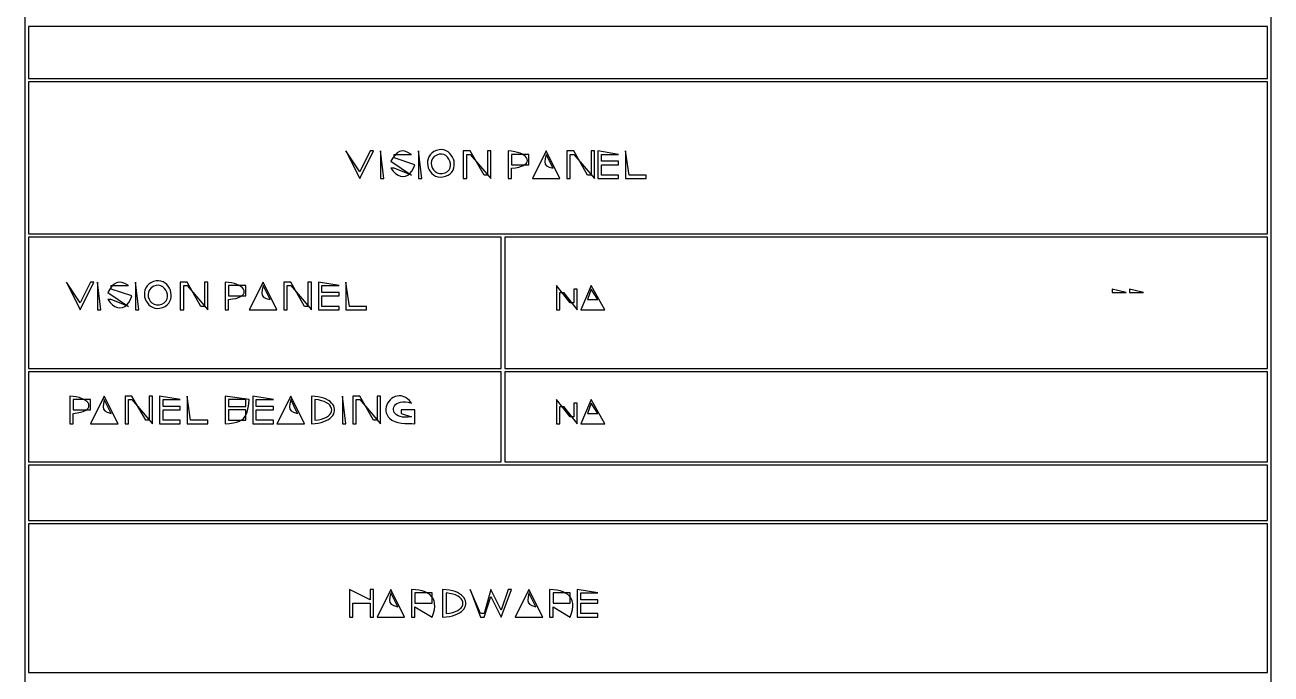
# Model space of a CAD drawing. Extents: x 0 to 2384, y 0 to 1684.
# Drawn here: x 869 to 1230, y 643.5 to 831.5 of the extents above; entities that cross this region are included whole.
import ezdxf

# ---------------------------------------------------------------- set-up
doc = ezdxf.new("R2010")
doc.units = 0
doc.layers.add('C7', color=7, linetype='CONTINUOUS')

msp = doc.modelspace()

# ---------------------------------------------------------------- linework, layer by layer
at = {"layer": 'C7'}
for points in [[(869, 1513), (869, 449), (1230, 449), (1230, 1513), (869, 1513)], [(870, 831), (870, 816), (1229, 816), (1229, 831), (870, 831)], [(870, 815), (870, 771), (1229, 771), (1229, 815), (870, 815)], [(962, 795), (966, 787), (970, 795), (969, 795), (966, 789), (962, 795)], [(972, 795), (972, 787), (973, 787), (972, 795)], [(975, 792), (981, 788), (976, 790), (975, 790), (975.6677, 789.1092), (976.3677, 788.4256), (977.0869, 787.9453), (977.8127, 787.665), (978.5321, 787.5809), (979.2325, 787.6897), (979.901, 787.9876), (980.5248, 788.4712), (981.0911, 789.1368), (981.5871, 789.9809), (982, 791), (976, 793), (976, 794), (981, 794), (979.9652, 794.5943), (979.0521, 794.9238), (978.2405, 795.0002), (977.5102, 794.8354), (976.8412, 794.4411), (976.2133, 793.8292), (975.6062, 793.0116), (975, 792)], [(983, 795), (983, 787), (984, 787), (983, 795)], [(988.213, 795.1489), (987.4709, 794.8185), (986.8611, 794.3955), (986.3783, 793.8954), (986.0172, 793.3337), (985.7728, 792.7258), (985.6397, 792.0872), (985.613, 791.4334), (985.6874, 790.7798), (985.8577, 790.142), (986.1188, 789.5353), (986.4655, 788.9753), (986.8926, 788.4775), (987.3951, 788.0572), (987.9676, 787.7301), (988.6051, 787.5115), (989.3024, 787.417), (990.0543, 787.462), (990.8557, 787.662), (991.5888, 787.9882), (992.1889, 788.4071), (992.6614, 788.9033), (993.012, 789.4613), (993.2461, 790.0659), (993.3694, 790.7014), (993.3872, 791.3527), (993.3052, 792.0043), (993.1289, 792.6407), (992.8639, 793.2467), (992.5157, 793.8067), (992.0897, 794.3055), (991.5916, 794.7276), (991.027, 795.0576), (990.4012, 795.2801), (989.7199, 795.3797), (988.9887, 795.3411), (988.213, 795.1489)], [(996, 795), (996, 787), (997, 787), (997, 794), (998, 794), (1004, 787), (1004, 795), (1003, 795), (1003, 788), (1002, 788), (998, 795), (996, 795)], [(1009, 795), (1009, 787), (1010, 787), (1010, 790), (1011.1116, 790.1258), (1012.0576, 790.312), (1012.8431, 790.5504), (1013.4735, 790.8332), (1013.9542, 791.1523), (1014.2905, 791.4999), (1014.4876, 791.8681), (1014.551, 792.2488), (1014.486, 792.6341), (1014.2978, 793.0162), (1013.9919, 793.3869), (1013.5735, 793.7385), (1013.048, 794.0629), (1012.4207, 794.3523), (1011.6969, 794.5986), (1010.8819, 794.7939), (1009.9812, 794.9304), (1009, 795)], [(1020, 795), (1016, 787), (1023, 787), (1024, 787), (1020, 795)], [(1026, 795), (1026, 787), (1027, 787), (1027, 794), (1028, 794), (1034, 787), (1034, 795), (1033, 795), (1033, 788), (1032, 788), (1028, 795), (1026, 795)], [(1035, 795), (1035, 787), (1041, 787), (1041, 788), (1036, 788), (1036, 791), (1041, 791), (1041, 792), (1036, 792), (1036, 794), (1041, 794), (1035, 795)], [(1043, 795), (1043, 787), (1049, 787), (1049, 788), (1044, 788), (1043, 795)], [(988.3032, 793.8248), (987.5827, 793.3514), (987.0812, 792.7747), (986.783, 792.1279), (986.6727, 791.4444), (986.7348, 790.7577), (986.9539, 790.101), (987.3144, 789.5078), (987.8009, 789.0115), (988.3978, 788.6453), (989.0898, 788.4428), (989.8612, 788.4372), (990.6968, 788.662)], [(990.6967, 788.662), (991.3819, 789.0488), (991.8698, 789.5471), (992.1745, 790.1271), (992.3105, 790.7587), (992.2921, 791.412), (992.1335, 792.057), (991.8492, 792.6638), (991.4533, 793.2025), (990.9603, 793.643), (990.3845, 793.9554), (989.7401, 794.1098), (989.0416, 794.0763), (988.3032, 793.8248)], [(1010, 794), (1010, 791), (1015, 791), (1015, 794), (1010, 794)], [(1020, 794), (1019.7557, 792.8043), (1019.6472, 791.8924), (1019.7459, 791.2102), (1020.1233, 790.7035), (1020.8508, 790.3182), (1022, 790), (1020, 794)], [(870, 770), (870, 732), (1007, 732), (1007, 770), (870, 770)], [(1008, 770), (1008, 732), (1229, 732), (1229, 770), (1008, 770)], [(881, 757), (885, 749), (889, 757), (888, 757), (885, 751), (881, 757)], [(890, 757), (890, 749), (891, 749), (890, 757)], [(893, 754), (899, 750), (894, 752), (893, 752), (893.6677, 751.1092), (894.3677, 750.4256), (895.0869, 749.9453), (895.8127, 749.665), (896.5321, 749.5809), (897.2325, 749.6897), (897.901, 749.9876), (898.5248, 750.4712), (899.0911, 751.1368), (899.5871, 751.9809), (900, 753), (894, 755), (894, 756), (899, 756), (897.9652, 756.5943), (897.0521, 756.9238), (896.2405, 757.0002), (895.5102, 756.8354), (894.8412, 756.4411), (894.2133, 755.8292), (893.6062, 755.0116), (893, 754)], [(901, 757), (901, 749), (902, 749), (901, 757)], [(906.213, 757.1489), (905.471, 756.8185), (904.8612, 756.3955), (904.3783, 755.8954), (904.0173, 755.3337), (903.7728, 754.7258), (903.6398, 754.0872), (903.613, 753.4333), (903.6874, 752.7798), (903.8577, 752.1419), (904.1188, 751.5353), (904.4655, 750.9753), (904.8927, 750.4774), (905.3951, 750.0572), (905.9676, 749.7301), (906.6051, 749.5115), (907.3024, 749.417), (908.0543, 749.462), (908.8557, 749.662), (909.5888, 749.9882), (910.1889, 750.4071), (910.6615, 750.9033), (911.012, 751.4613), (911.2462, 752.0659), (911.3694, 752.7014), (911.3872, 753.3527), (911.3052, 754.0043), (911.1289, 754.6407), (910.8639, 755.2467), (910.5156, 755.8067), (910.0897, 756.3055), (909.5916, 756.7276), (909.0269, 757.0576), (908.4012, 757.2801), (907.7199, 757.3797), (906.9887, 757.3411), (906.213, 757.1489)], [(906.3032, 755.8248), (905.5827, 755.3514), (905.0812, 754.7747), (904.783, 754.1279), (904.6727, 753.4444), (904.7348, 752.7577), (904.9539, 752.101), (905.3144, 751.5078), (905.8009, 751.0115), (906.3978, 750.6453), (907.0898, 750.4428), (907.8612, 750.4372), (908.6968, 750.662)], [(908.6967, 750.662), (909.3819, 751.0488), (909.8698, 751.5472), (910.1745, 752.1271), (910.3105, 752.7587), (910.2921, 753.412), (910.1335, 754.0571), (909.8492, 754.6639), (909.4533, 755.2025), (908.9603, 755.643), (908.3845, 755.9555), (907.7401, 756.1099), (907.0416, 756.0763), (906.3032, 755.8248)], [(914, 757), (914, 749), (915, 749), (915, 756), (916, 756), (922, 749), (922, 757), (921, 757), (921, 750), (920, 750), (916, 757), (914, 757)], [(927, 757), (927, 749), (928, 749), (928, 752), (929.1116, 752.1258), (930.0575, 752.312), (930.843, 752.5504), (931.4735, 752.8332), (931.9542, 753.1523), (932.2904, 753.4999), (932.4876, 753.8681), (932.551, 754.2488), (932.486, 754.6341), (932.2978, 755.0162), (931.9919, 755.3869), (931.5735, 755.7385), (931.048, 756.0629), (930.4207, 756.3523), (929.6969, 756.5986), (928.882, 756.7939), (927.9812, 756.9304), (927, 757)], [(928, 756), (928, 753), (933, 753), (933, 756), (928, 756)], [(938, 757), (934, 749), (941, 749), (942, 749), (938, 757)], [(938, 756), (937.7557, 754.8043), (937.6472, 753.8924), (937.7459, 753.2102), (938.1233, 752.7035), (938.8508, 752.3182), (940, 752), (938, 756)], [(944, 757), (944, 749), (945, 749), (945, 756), (946, 756), (952, 749), (952, 757), (951, 757), (951, 750), (950, 750), (946, 757), (944, 757)], [(954, 757), (954, 749), (960, 749), (960, 750), (955, 750), (955, 753), (960, 753), (960, 754), (955, 754), (955, 756), (960, 756), (954, 757)], [(962, 757), (962, 749), (968, 749), (968, 750), (963, 750), (962, 757)], [(1023, 756), (1023, 749), (1024, 749), (1024, 754), (1025, 754), (1029, 749), (1029, 755), (1028, 755), (1028, 751), (1027, 751), (1023, 756)], [(1033, 756), (1030, 749), (1031, 749), (1036, 749), (1037, 749), (1033, 756)], [(1033, 755), (1032, 752), (1035, 752), (1033, 755)], [(1184, 755), (1184, 754), (1188, 754), (1184, 755)], [(1189, 755), (1189, 754), (1193, 754), (1189, 755)], [(870, 731), (870, 705), (1007, 705), (1007, 731), (870, 731)], [(1008, 731), (1008, 705), (1229, 705), (1229, 731), (1008, 731)], [(882, 724), (882, 716), (883, 716), (883, 719), (884.1116, 719.1258), (885.0576, 719.312), (885.8431, 719.5504), (886.4735, 719.8332), (886.9542, 720.1523), (887.2905, 720.4999), (887.4876, 720.8681), (887.551, 721.2488), (887.486, 721.6341), (887.2978, 722.0162), (886.9919, 722.3869), (886.5735, 722.7385), (886.048, 723.0629), (885.4207, 723.3523), (884.6969, 723.5986), (883.8819, 723.7939), (882.9812, 723.9304), (882, 724)], [(883, 723), (883, 720), (888, 720), (888, 723), (883, 723)], [(892, 724), (888, 716), (895, 716), (896, 716), (892, 724)], [(892, 723), (891.7557, 721.8043), (891.6472, 720.8924), (891.7459, 720.2102), (892.1233, 719.7035), (892.8508, 719.3182), (894, 719), (892, 723)], [(898, 724), (898, 716), (899, 716), (899, 723), (900, 723), (906, 716), (906, 724), (905, 724), (905, 717), (904, 717), (900, 724), (898, 724)], [(908, 724), (908, 716), (914, 716), (914, 717), (909, 717), (909, 720), (914, 720), (914, 721), (909, 721), (909, 723), (914, 723), (908, 724)], [(916, 724), (916, 716), (922, 716), (922, 717), (917, 717), (916, 724)], [(927, 724), (927, 716), (928.2775, 716.0757), (929.3852, 716.2181), (930.336, 716.435), (931.1431, 716.734), (931.8196, 717.1227), (932.3786, 717.6088), (932.8333, 718.2), (933.1967, 718.9039), (933.4819, 719.7282), (933.7021, 720.6805), (933.8704, 721.7686), (934, 723), (927, 724)], [(928, 723), (928, 721), (933, 721), (933, 723), (928, 723)], [(935, 724), (935, 716), (941, 716), (941, 717), (936, 717), (936, 720), (941, 720), (941, 721), (936, 721), (936, 723), (941, 723), (935, 724)], [(946, 724), (942, 716), (949, 716), (950, 716), (946, 724)], [(946, 723), (945.7557, 721.8042), (945.6472, 720.8924), (945.7459, 720.2102), (946.1233, 719.7035), (946.8508, 719.3182), (948, 719), (946, 723)], [(952, 724), (952, 716), (953.0332, 716.0683), (953.9803, 716.1995), (954.8414, 716.3882), (955.6163, 716.6289), (956.3051, 716.9161), (956.9079, 717.2443), (957.4245, 717.608), (957.855, 718.0019), (958.1994, 718.4204), (958.4577, 718.858), (958.6299, 719.3093), (958.716, 719.7688), (958.7161, 720.2311), (958.63, 720.6906), (958.4577, 721.1419), (958.1994, 721.5795), (957.855, 721.998), (957.4245, 722.3919), (956.9079, 722.7556), (956.3052, 723.0838), (955.6163, 723.371), (954.8414, 723.6117), (953.9803, 723.8004), (953.0332, 723.9316), (952, 724)], [(953, 723), (953, 717), (954.0284, 717.1247), (954.9359, 717.323), (955.7224, 717.5858), (956.3879, 717.9038), (956.9324, 718.2678), (957.3559, 718.6686), (957.6584, 719.097), (957.8399, 719.5439), (957.9004, 719.9999), (957.8399, 720.456), (957.6584, 720.9028), (957.3559, 721.3312), (956.9324, 721.7321), (956.3879, 722.0961), (955.7224, 722.4141), (954.9359, 722.6769), (954.0284, 722.8752), (953, 723)], [(961, 724), (961, 716), (962, 716), (961, 724)], [(964, 724), (964, 716), (965, 716), (965, 723), (966, 723), (972, 716), (972, 724), (971, 724), (971, 717), (970, 717), (966, 724), (964, 724)], [(982, 716), (982, 720), (978, 720), (978, 719), (981, 718), (980.0232, 717.8847), (979.1486, 717.8704), (978.3756, 717.9459), (977.7034, 718.1001), (977.1312, 718.3219), (976.6585, 718.6002), (976.2843, 718.9239), (976.0081, 719.2818), (975.829, 719.6629), (975.7465, 720.0561), (975.7597, 720.4502), (975.8679, 720.8342), (976.0705, 721.1969), (976.3667, 721.5272), (976.7557, 721.8141), (977.2369, 722.0463), (977.8095, 722.2129), (978.4728, 722.3026), (979.2262, 722.3045), (980.0688, 722.2073), (981, 722), (980.4315, 722.6958), (979.8396, 723.2404), (979.2322, 723.6433), (978.6174, 723.9139), (978.0029, 724.0619), (977.3969, 724.0967), (976.8072, 724.0279), (976.2417, 723.8649), (975.7084, 723.6174), (975.2152, 723.2949), (974.7701, 722.9068), (974.381, 722.4628), (974.0559, 721.9722), (973.8027, 721.4448), (973.6293, 720.8899), (973.5436, 720.3171), (973.5537, 719.736), (973.6675, 719.1561), (973.8928, 718.5868), (974.2377, 718.0378), (974.7101, 717.5185), (975.3179, 717.0385), (976.1549, 716.5996), (977.0758, 716.3188), (978.0537, 716.1593), (979.0618, 716.0843), (980.0734, 716.0573), (981.0617, 716.0414), (982, 716)], [(1023, 723), (1023, 716), (1024, 716), (1024, 721), (1025, 721), (1029, 716), (1029, 722), (1028, 722), (1028, 718), (1027, 718), (1023, 723)], [(1033, 723), (1030, 716), (1031, 716), (1036, 716), (1037, 716), (1033, 723)], [(1033, 722), (1032, 719), (1035, 719), (1033, 722)], [(928, 720), (928, 717), (933, 717), (933, 720), (928, 720)], [(870, 704), (870, 688), (1229, 688), (1229, 704), (870, 704)], [(870, 687), (870, 644), (1229, 644), (1229, 687), (870, 687)], [(963, 668), (963, 660), (964, 660), (964, 664), (969, 664), (969, 660), (970, 660), (970, 668), (969, 668), (969, 665), (963, 668)], [(975, 668), (971, 660), (978, 660), (979, 660), (975, 668)], [(981, 668), (981, 660), (982, 660), (982, 663), (987, 660), (987.3845, 661.1257), (987.6232, 662.1578), (987.7212, 663.0984), (987.6838, 663.9496), (987.516, 664.7135), (987.2232, 665.392), (986.8105, 665.9874), (986.2831, 666.5016), (985.6462, 666.9368), (984.9049, 667.2951), (984.0644, 667.5784), (983.13, 667.789), (982.1068, 667.9288), (981, 668)], [(990, 668), (990, 660), (991.0332, 660.0683), (991.9803, 660.1995), (992.8414, 660.3882), (993.6163, 660.6289), (994.3052, 660.9161), (994.9079, 661.2443), (995.4245, 661.608), (995.855, 662.0019), (996.1994, 662.4204), (996.4577, 662.858), (996.63, 663.3093), (996.7161, 663.7688), (996.716, 664.2311), (996.6299, 664.6906), (996.4577, 665.1419), (996.1994, 665.5795), (995.855, 665.998), (995.4245, 666.3919), (994.9079, 666.7556), (994.3051, 667.0838), (993.6163, 667.371), (992.8414, 667.6117), (991.9803, 667.8004), (991.0332, 667.9316), (990, 668)], [(998, 668), (1001, 660), (1002, 660), (1004, 666), (1007, 660), (1010, 668), (1009, 668), (1007, 662), (1004, 668), (1002, 661), (1001, 661), (998, 668)], [(1015, 668), (1011, 660), (1018, 660), (1019, 660), (1015, 668)], [(1021, 668), (1021, 660), (1022, 660), (1022, 663), (1027, 660), (1027.3845, 661.1257), (1027.6231, 662.1578), (1027.7212, 663.0985), (1027.6837, 663.9497), (1027.516, 664.7135), (1027.2232, 665.3921), (1026.8105, 665.9874), (1026.2831, 666.5016), (1025.6462, 666.9368), (1024.9049, 667.2951), (1024.0644, 667.5784), (1023.13, 667.789), (1022.1068, 667.9288), (1021, 668)], [(1029, 668), (1029, 660), (1035, 660), (1035, 661), (1030, 661), (1030, 664), (1035, 664), (1035, 665), (1030, 665), (1030, 667), (1035, 667), (1029, 668)], [(975, 667), (974.7557, 665.8043), (974.6472, 664.8924), (974.7459, 664.2102), (975.1233, 663.7035), (975.8508, 663.3182), (977, 663), (975, 667)], [(982, 667), (982, 664), (987, 664), (987, 667), (982, 667)], [(991, 667), (991, 661), (992.0284, 661.1247), (992.9359, 661.323), (993.7224, 661.5858), (994.3879, 661.9038), (994.9323, 662.2678), (995.3558, 662.6686), (995.6583, 663.097), (995.8398, 663.5439), (995.9003, 663.9999), (995.8398, 664.456), (995.6584, 664.9028), (995.3559, 665.3312), (994.9324, 665.7321), (994.3879, 666.0961), (993.7224, 666.4141), (992.9359, 666.6769), (992.0284, 666.8752), (991, 667)], [(1015, 667), (1014.7557, 665.8043), (1014.6472, 664.8924), (1014.7459, 664.2102), (1015.1233, 663.7035), (1015.8508, 663.3182), (1017, 663), (1015, 667)], [(1022, 667), (1022, 664), (1027, 664), (1027, 667), (1022, 667)]]:
    msp.add_lwpolyline(points, dxfattribs=at)

doc.saveas('drawing.dxf')
